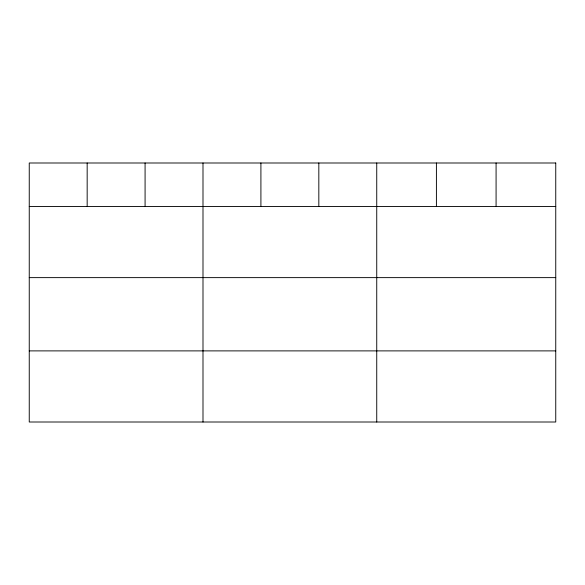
<?xml version="1.0" encoding="UTF-8"?>
<svg xmlns="http://www.w3.org/2000/svg" width="585" height="585" viewBox="0 0 585 585"><rect width="100%" height="100%" fill="white"/><g stroke="black" fill="none" stroke-linecap="round" stroke-linejoin="round"><path stroke-width="0.88" d="M29.25 206.512L555.75 206.512M29.25 277.626L555.75 277.626M29.25 350.89L555.75 350.89M496.08 162.996L496.08 206.512M436.41 162.996L436.41 206.512M376.74 162.996L376.74 422.004M318.825 162.996L318.825 206.512M260.91 162.996L260.91 206.512M202.995 162.996L202.995 422.004M145.08 162.996L145.08 206.512M87.165 162.996L87.165 206.512M555.75 162.996L29.25 162.996L29.25 422.004L555.75 422.004L555.75 162.996"/></g></svg>
